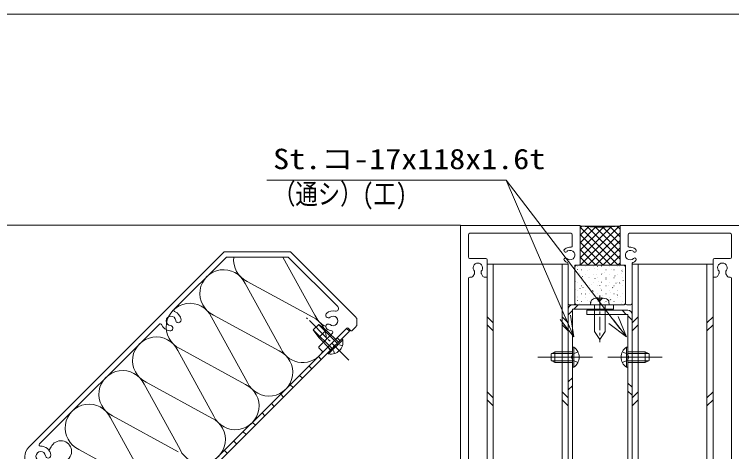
# Model space of a CAD drawing. Units: millimetres, scale not verified. Extents: x -791 to 791, y -562 to 562.
# Drawn here: x 73.3 to 343.2, y 397.2 to 562 of the extents above; entities that cross this region are included whole.
import ezdxf
from ezdxf.enums import TextEntityAlignment as Align

# ---------------------------------------------------------------- set-up
doc = ezdxf.new("R2010")
doc.units = ezdxf.units.MM
doc.header["$LTSCALE"] = 2
for name, pattern in [('CHAIN1', [8, 5, -1, 1, -1]), ('CHAIN2', [12, 9, -1, 1, -1]), ('DASHED1', [1.8, 1.2, -0.6]), ('DASHED2', [3, 2, -1])]:
    doc.linetypes.add(name, pattern=pattern)
for name, color, linetype, lineweight in [('0-2_USERZ', 3, 'Continuous', 9), ('0-3_F-1', 7, 'Continuous', 9), ('0-4__0-0_', 7, 'Continuous', 9), ('0-7_0', 7, 'Continuous', 9), ('0-D_X', 2, 'Continuous', 9), ('0-F_D-BUHIN', 3, 'Continuous', 9), ('1-1_SHAPE', 7, 'Continuous', 9), ('1-3_NOTE', 3, 'Continuous', 9)]:
    doc.layers.add(name, color=color, linetype=linetype, lineweight=lineweight)
doc.layers.add('0-E_BUHIN-BISU', color=7, linetype='Continuous')
doc.styles.add('ＭＳ ゴシック', font='')
doc.styles.get('ＭＳ ゴシック').set_extended_font_data('MS Gothic')

# ---------------------------------------------------------------- blocks, each defined once
blk = doc.blocks.new('図枠')
at = {"layer": '0-3_F-1'}
blk.add_lwpolyline([(1581.2, 0), (0, 0), (0, 1124), (1581.2, 1124)], close=True, dxfattribs=at)
blk = doc.blocks.new('A$C0CB95243')
at = {"layer": '0-4__0-0_'}
for p, q in [((28.998, 129.996), (0, 129.996)), ((0, 39.996), (0, 129.996)), ((29.998, 128.996), (29.998, 125.996)), ((58.996, 125.996), (29.998, 125.996)), ((59.994, 121.996), (59.994, 124.996)), ((6, 46.994), (6, 122.996)), ((7, 123.996), (15.476, 123.996)), ((58.996, 120.996), (28.98, 120.996)), ((25.998, 59.994), (38.996, 59.994)), ((38.996, 57.612), (38.996, 59.994)), ((24.998, 58.994), (24.998, 46.994)), ((36.206, 55.516), (34.566, 55.516)), ((36.506, 55.596), (38.496, 56.746)), ((36.206, 50.472), (34.566, 50.472)), ((36.506, 50.39), (38.496, 49.242)), ((23.998, 45.994), (7, 45.994)), ((38.996, 46.994), (38.996, 48.376)), ((261.974, 45.994), (39.996, 45.994)), ((180.148, 39.996), (0, 39.996))]:
    blk.add_line(p, q, dxfattribs=at)
for centre, radius, start, end in [((28.998, 128.996), 1, 0, 90), ((22.398, 122.396), 3.6, 314.47684, 210.52235), ((58.996, 124.996), 1, 0, 90), ((7, 122.996), 1, 90, 180), ((15.434, 122.996), 1, 348.34233, 87.48869), ((22.398, 122.396), 6, 176.18678, 210.52205), ((22.398, 122.396), 6, 210.5222, 225.52257), ((19.036, 118.972), 1.2, 225.52328, 45.5233), ((22.398, 122.396), 3.6, 210.52251, 225.5217), ((25.762, 118.972), 1.2, 134.47882, 314.47644), ((22.398, 122.396), 6, 314.47693, 339.89748), ((28.98, 119.987), 1, 90, 159.8992), ((58.996, 121.996), 1, 270, 0), ((25.998, 58.994), 1, 90, 180), ((31.998, 52.994), 3.6, 44.47685, 315.52289), ((36.206, 56.116), 0.6, 270, 299.99843), ((37.996, 57.612), 1, 300.00041, 0), ((36.206, 49.872), 0.6, 60.0013, 90), ((37.996, 48.376), 1, 0, 59.99931), ((7, 46.994), 1, 180, 270), ((23.998, 46.994), 1, 270, 0), ((39.996, 46.994), 1, 180, 270)]:
    blk.add_arc(centre, radius, start, end, dxfattribs=at)
blk = doc.blocks.new('4X13')
at = {"layer": '0-F_D-BUHIN', "linetype": 'CHAIN1'}
blk.add_line((0, 7.014), (0, -28), dxfattribs=at)
at = {"layer": '0-F_D-BUHIN'}
for p, q in [((-7, 0), (-6.803, 2.247)), ((-7, 0), (7, 0)), ((-4, 0), (-4, -20)), ((0, 3.029), (-2.055, 5.084)), ((0, 3.029), (2.055, 5.084)), ((4, -20), (4, 0)), ((7, 0), (6.803, 2.247))]:
    blk.add_line(p, q, dxfattribs=at)
blk.add_lwpolyline([(-4, -20), (0, -26), (4, -20)], dxfattribs=at)
for centre, radius, start, end in [((-4.213, 2.02), 2.6, 105.6693, 175), ((0, -13), 18.2, 74.3307, 105.6693), ((4.213, 2.02), 2.6, 5, 74.3307)]:
    blk.add_arc(centre, radius, start, end, dxfattribs=at)
blk = doc.blocks.new('A$C6EB26CEF')
at = {"layer": '0-2_USERZ', "color": 4}
for p, q in [((0, -7.5), (0, 7.5)), ((-16, 2.6), (-13.2, 4)), ((-16, -2.6), (-16, 2.6)), ((0, 2.691), (-15.817, 2.691)), ((0, 4), (-13.2, 4)), ((-16, -2.6), (-13.2, -4)), ((0, -2.691), (-15.817, -2.691)), ((1.018, -7.5), (0, -7.5))]:
    blk.add_line(p, q, dxfattribs=at)
at = {"layer": '0-2_USERZ', "color": 1}
blk.add_line((15, 0), (-26, 0), dxfattribs=at)
at = {"layer": '0-2_USERZ', "color": 4}
for points in [[(1.018, -7.5), (1.018, 7.5), (0, 7.5)], [(0, -4), (-13.2, -4), (-13.2, 4)], [(4.018, 4.1), (0.307, 2.29), (-0.91, 0)], [(4.018, -4.1), (0.307, -2.29), (-0.91, 0)]]:
    blk.add_lwpolyline(points, dxfattribs=at)
blk.add_arc((-4.054, 0), 9.054, 304.06671, 55.93329, dxfattribs=at)
blk = doc.blocks.new('A$C25DB647E')
at = {"layer": '1-1_SHAPE'}
for p, q in [((-8.57, 0), (40.933, 0)), ((-155.89, -147.071), (-8.994, -0.176)), ((-7.337, -4.176), (-46.431, -43.269)), ((39.276, -4), (-6.913, -4)), ((76.757, -41.232), (39.7, -4.176)), ((41.357, -0.176), (90.303, -49.121)), ((91.181, -51.243), (91.181, -54.321)), ((-57.55, -54.388), (-147.861, -144.699)), ((83.639, -57.449), (66.103, -74.985)), ((86.468, -59.429), (84.488, -57.449)), ((90.303, -56.442), (87.316, -59.429)), ((62.568, -71.449), (72.781, -61.236)), ((65.255, -74.985), (62.568, -72.298)), ((-158.819, -178.352), (-158.819, -154.142)), ((-154.819, -158.996), (-154.819, -178.518)), ((-209.647, -200.828), (-189.843, -181.024)), ((-188.819, -181.449), (-188.819, -183.994)), ((-154.643, -178.942), (-142.05, -191.535)), ((-188.994, -184.418), (-197.259, -192.683)), ((-148.414, -190.262), (-150.394, -192.242)), ((-150.394, -193.09), (-134.272, -209.212)), ((-144.172, -193.656), (-147.566, -190.262)), ((-142.05, -192.383), (-143.323, -193.656)), ((-137.808, -212.748), (-155.115, -195.441)), ((-210.819, -207.623), (-210.819, -203.657)), ((-206.57, -204.823), (-209.794, -208.047)), ((-134.272, -210.061), (-136.959, -212.748)), ((-198.779, -216.831), (-196.671, -214.722)), ((-196.375, -223.477), (-198.779, -221.073)), ((-193.546, -221.497), (-195.526, -223.477)), ((-176.576, -237.619), (-192.698, -221.497)), ((-183.858, -223.266), (-173.04, -234.084)), ((-173.04, -234.932), (-175.727, -237.619))]:
    blk.add_line(p, q, dxfattribs=at)
for centre, radius, start, end in [((-8.57, -0.6), 0.6, 90, 135), ((40.933, -0.6), 0.6, 45, 90), ((-6.913, -4.6), 0.6, 90, 135), ((39.276, -4.6), 0.6, 45, 90), ((75.343, -42.646), 2, 256.99016, 45), ((-48.819, -52), 3.6, 5.92483, 264.07517), ((-45.724, -43.976), 1, 135, 248.90775), ((-48.819, -52), 7.6, 5.92483, 68.90775), ((69.651, -47.653), 2, 129.07517, 309.07517), ((73.181, -52), 7.6, 76.99016, 129.07517), ((73.181, -52), 3.6, 230.92483, 129.07517), ((-43.249, -51.422), 2, 185.92483, 5.92483), ((88.181, -51.243), 3, 0, 45), ((-56.842, -55.095), 1, 21.09225, 135), ((-48.819, -52), 7.6, 201.09225, 264.07517), ((-49.397, -57.57), 2, 264.07517, 84.07517), ((69.651, -56.347), 2, 50.92483, 230.92483), ((73.181, -52), 7.6, 230.92483, 262.60372), ((84.064, -57.873), 0.6, 45, 135), ((88.181, -54.321), 3, 315, 0), ((72.074, -60.528), 1, 315, 82.60372), ((86.892, -59.004), 0.6, 225, 315), ((62.992, -71.874), 0.6, 135, 225), ((65.679, -74.561), 0.6, 225, 315), ((-147.154, -145.407), 1, 135, 272.23562), ((-148.819, -154.142), 10, 135, 180), ((-146.819, -154), 3.6, 5.92483, 264.07517), ((-146.819, -154), 7.6, 5.92483, 92.23562), ((-141.249, -153.422), 2, 185.92483, 5.92483), ((-153.819, -158.996), 1, 35.51598, 180), ((-146.819, -154), 7.6, 215.51598, 264.07517), ((-147.397, -159.57), 2, 264.07517, 84.07517), ((-179.819, -185), 22, 215.73023, 17.10795), ((-189.419, -181.449), 0.6, 0, 135), ((-158.219, -178.352), 0.6, 180, 197.10795), ((-154.219, -178.518), 0.6, 180, 225), ((-189.419, -183.994), 0.6, 315, 0), ((-194.431, -195.511), 4, 135, 215.73023), ((-149.97, -192.666), 0.6, 135, 225), ((-147.99, -190.686), 0.6, 45, 135), ((-143.748, -193.232), 0.6, 225, 315), ((-142.475, -191.959), 0.6, 315, 45), ((-179.819, -185), 26, 276.37029, 335.89106), ((-155.539, -195.865), 0.6, 45, 155.89106), ((-206.819, -203.657), 4, 135, 180), ((-201.621, -209.772), 7, 315, 135), ((-210.219, -207.623), 0.6, 180, 315), ((-134.697, -209.637), 0.6, 315, 45), ((-184.819, -215), 3.6, 5.92483, 264.07517), ((-179.249, -214.422), 2, 185.92483, 5.92483), ((-176.823, -211.833), 1, 96.37029, 201.606), ((-184.819, -215), 7.6, 5.92483, 21.606), ((-137.384, -212.324), 0.6, 225, 315), ((-196.658, -218.952), 3, 135, 225), ((-193.122, -221.922), 0.6, 45, 135), ((-185.397, -220.57), 2, 318.46814, 84.07517), ((-195.951, -223.053), 0.6, 225, 315), ((-183.151, -222.559), 1, 138.46814, 225), ((-173.465, -234.508), 0.6, 315, 45), ((-176.152, -237.195), 0.6, 225, 315)]:
    blk.add_arc(centre, radius, start, end, dxfattribs=at)
blk = doc.blocks.new('A$C41E34B6F')
at = {"layer": '0-2_USERZ', "color": 4}
for p, q in [((0, -7.5), (0, 7.5)), ((-20, 2.9), (-13, 4)), ((-20, -2.9), (-20, 2.9)), ((0, 2.8), (-20, 2.8)), ((0, 4), (-13, 4)), ((0, -2.8), (-20, -2.8)), ((-20, -2.9), (-13, -4)), ((1.018, -7.5), (0, -7.5))]:
    blk.add_line(p, q, dxfattribs=at)
at = {"layer": '0-2_USERZ', "color": 1, "linetype": 'CHAIN2'}
blk.add_line((15, 0), (-30, 0), dxfattribs=at)
at = {"layer": '0-2_USERZ', "color": 4}
for points in [[(1.018, -7.5), (1.018, 7.5), (0, 7.5)], [(0, -4), (-13, -4), (-13, 4)]]:
    blk.add_lwpolyline(points, dxfattribs=at)
at = {"layer": '0-2_USERZ', "color": 4, "linetype": 'DASHED1'}
for points in [[(4.018, 4.1), (0.307, 2.29), (-0.91, 0)], [(4.018, -4.1), (0.307, -2.29), (-0.91, 0)]]:
    blk.add_lwpolyline(points, dxfattribs=at)
at = {"layer": '0-2_USERZ', "color": 4}
blk.add_arc((-4.054, 0), 9.054, 304.06671, 55.93329, dxfattribs=at)
blk = doc.blocks.new('A$C41AF3956')
at = {"layer": '0-2_USERZ', "color": 4}
for p, q in [((-133.702, 486), (-109.788, 442.313)), ((-162.101, 466.252), (-135.13, 416.983)), ((-111.316, 440.786), (-160.573, 467.78)), ((-187.444, 440.922), (-160.473, 391.652)), ((-136.659, 415.455), (-185.915, 442.449)), ((-162.001, 390.125), (-211.258, 417.119)), ((-212.786, 415.591), (-185.816, 366.322)), ((-238.129, 390.261), (-211.158, 340.991)), ((-187.344, 364.794), (-236.601, 391.788)), ((-263.472, 364.93), (-236.501, 315.661)), ((-212.687, 339.464), (-261.943, 366.458)), ((-309.805, 340.403), (-308.258, 343.027)), ((-238.029, 314.133), (-287.286, 341.127))]:
    blk.add_line(p, q, dxfattribs=at)
at = {"layer": '0-2_USERZ'}
for p, q in [((-92.896, 425.197), (-90.775, 423.076)), ((-99.967, 418.126), (-97.846, 416.005)), ((-107.038, 411.055), (-104.917, 408.934)), ((-114.109, 403.984), (-111.988, 401.863)), ((-121.18, 396.913), (-119.059, 394.792)), ((-128.251, 389.842), (-126.13, 387.721)), ((-135.322, 382.771), (-133.201, 380.65)), ((-142.393, 375.7), (-140.272, 373.579)), ((-149.464, 368.629), (-147.343, 366.508)), ((-156.536, 361.558), (-154.414, 359.437)), ((-163.607, 354.487), (-161.485, 352.365)), ((-170.678, 347.416), (-168.556, 345.294)), ((-177.749, 340.345), (-175.627, 338.223))]:
    blk.add_line(p, q, dxfattribs=at)
at = {"layer": '0-2_USERZ', "color": 7}
blk.add_lwpolyline([(-230.782, 287.312), (-85.825, 432.269), (-83.704, 430.147), (-228.66, 285.19), (-86.3, 142.83), (-28.92, 74.241), (-5.657, 50.978)], dxfattribs=at)
at = {"layer": '0-2_USERZ', "color": 4}
for centre, radius, start, end in [((-152.997, 484.015), 17.916, 173.63971, 244.98633), ((-178.34, 458.685), 17.916, 24.98633, 244.98633), ((-203.683, 433.354), 17.916, 24.98633, 244.98633), ((-118.891, 424.551), 17.916, 358.83049, 64.98633), ((-93.549, 449.881), 17.916, 204.98633, 243.57646), ((-229.025, 408.024), 17.916, 24.98633, 244.98633), ((-118.891, 424.551), 17.916, 204.98633, 327.45393), ((-144.234, 399.22), 17.916, 204.98633, 64.98633), ((-254.368, 382.693), 17.916, 24.98633, 244.98633), ((-169.577, 373.889), 17.916, 204.98633, 64.98633), ((-279.71, 357.363), 17.916, 24.98633, 244.98633), ((-194.919, 348.559), 17.916, 204.98633, 64.98633), ((-300.93, 339.587), 8.095, 294.85193, 154.85193)]:
    blk.add_arc(centre, radius, start, end, dxfattribs=at)
at = {"layer": '0-2_USERZ'}
blk.add_blockref('A$C25DB647E', (-169.181, 490), dxfattribs=at)
at = {"layer": '0-2_USERZ', "rotation": 315}
blk.add_blockref('A$C41E34B6F', (-94.734, 419.117), dxfattribs=at)
blk = doc.blocks.new('_Open30')
at = {"layer": '0-7_0'}
blk.add_line((0, 0), (-2, 0), dxfattribs=at)
blk.add_lwpolyline([(-2, 0.5359), (0, 0), (-2, -0.5359)], dxfattribs=at)

msp = doc.modelspace()

# ---------------------------------------------------------------- linework, layer by layer
at = {"layer": '0-2_USERZ'}
for p, q in [((50.222, 482.515), (241.205, 482.515)), ((285.005, 467.518), (302.405, 467.518)), ((285.005, 467.518), (302.405, 467.518)), ((285.14, 467.089), (285.19, 467.089)), ((288.18, 467.089), (288.23, 467.089)), ((291.22, 467.089), (291.27, 467.089)), ((294.26, 467.089), (294.31, 467.089)), ((294.666, 467.425), (294.675, 467.429)), ((297.3, 467.089), (297.35, 467.089)), ((300.34, 467.089), (300.39, 467.089)), ((284.205, 453.315), (284.205, 466.718)), ((284.205, 453.315), (284.205, 466.718)), ((285.037, 466.856), (285.046, 466.86)), ((285.137, 465.899), (285.221, 465.954)), ((286.013, 464.361), (286.022, 464.364)), ((286.755, 465.714), (286.805, 465.714)), ((288.803, 465.349), (288.812, 465.352)), ((289.795, 465.714), (289.845, 465.714)), ((291.546, 466.32), (291.555, 466.324)), ((292.629, 466.94), (292.713, 466.995)), ((292.835, 465.714), (292.885, 465.714)), ((295.312, 464.813), (295.321, 464.816)), ((295.875, 465.714), (295.925, 465.714)), ((298.055, 465.784), (298.064, 465.788)), ((298.915, 465.714), (298.965, 465.714)), ((301.175, 466.889), (301.185, 466.893)), ((301.926, 465.258), (302.01, 465.313)), ((301.955, 465.714), (302.005, 465.714)), ((303.205, 466.718), (303.205, 453.315)), ((303.205, 466.718), (303.205, 453.315)), ((285.14, 464.099), (285.19, 464.099)), ((286.659, 461.749), (286.668, 461.752)), ((286.755, 462.724), (286.805, 462.724)), ((286.942, 463.176), (287.026, 463.231)), ((288.18, 464.099), (288.23, 464.099)), ((289.402, 462.72), (289.411, 462.723)), ((289.795, 462.724), (289.845, 462.724)), ((291.22, 464.099), (291.27, 464.099)), ((291.745, 462.437), (291.828, 462.492)), ((292.522, 463.825), (292.531, 463.828)), ((292.835, 462.724), (292.885, 462.724)), ((294.26, 464.099), (294.31, 464.099)), ((294.434, 464.217), (294.518, 464.272)), ((295.875, 462.724), (295.925, 462.724)), ((295.911, 462.184), (295.92, 462.187)), ((297.3, 464.099), (297.35, 464.099)), ((298.915, 462.724), (298.965, 462.724)), ((299.031, 463.289), (299.04, 463.292)), ((299.237, 463.478), (299.32, 463.533)), ((300.34, 464.099), (300.39, 464.099)), ((301.821, 464.277), (301.831, 464.28)), ((301.955, 462.724), (302.005, 462.724)), ((302.42, 461.648), (302.43, 461.652)), ((284.253, 461.396), (284.336, 461.451)), ((285.14, 461.109), (285.19, 461.109)), ((286.755, 459.734), (286.805, 459.734)), ((287.257, 459.12), (287.267, 459.123)), ((288.18, 461.109), (288.23, 461.109)), ((289.795, 459.734), (289.845, 459.734)), ((290.378, 460.225), (290.387, 460.228)), ((291.22, 461.109), (291.27, 461.109)), ((292.835, 459.734), (292.885, 459.734)), ((293.168, 461.213), (293.177, 461.216)), ((293.55, 459.713), (293.633, 459.769)), ((294.26, 461.109), (294.31, 461.109)), ((295.875, 459.734), (295.925, 459.734)), ((296.887, 459.689), (296.896, 459.692)), ((297.3, 461.109), (297.35, 461.109)), ((298.352, 458.974), (298.436, 459.03)), ((298.915, 459.734), (298.965, 459.734)), ((299.677, 460.677), (299.686, 460.68)), ((300.34, 461.109), (300.39, 461.109)), ((301.042, 460.754), (301.125, 460.81)), ((301.955, 459.734), (302.005, 459.734)), ((284.514, 458.148), (284.524, 458.152)), ((285.14, 458.119), (285.19, 458.119)), ((286.058, 458.672), (286.141, 458.728)), ((286.755, 456.744), (286.805, 456.744)), ((288.18, 458.119), (288.23, 458.119)), ((288.233, 456.624), (288.243, 456.628)), ((289.795, 456.744), (289.845, 456.744)), ((290.86, 457.933), (290.944, 457.989)), ((291.024, 457.613), (291.033, 457.616)), ((291.22, 458.119), (291.27, 458.119)), ((292.835, 456.744), (292.885, 456.744)), ((293.767, 458.584), (293.776, 458.587)), ((294.26, 458.119), (294.31, 458.119)), ((295.875, 456.744), (295.925, 456.744)), ((297.3, 458.119), (297.35, 458.119)), ((297.533, 457.077), (297.542, 457.08)), ((298.915, 456.744), (298.965, 456.744)), ((300.157, 456.251), (300.241, 456.306)), ((300.276, 458.048), (300.285, 458.051)), ((300.34, 458.119), (300.39, 458.119)), ((301.955, 456.744), (302.005, 456.744)), ((285.113, 455.52), (285.123, 455.523)), ((285.14, 455.129), (285.19, 455.129)), ((285.173, 454.169), (285.257, 454.224)), ((286.755, 453.754), (286.805, 453.754)), ((288.18, 455.129), (288.23, 455.129)), ((288.879, 454.012), (288.889, 454.016)), ((289.795, 453.754), (289.845, 453.754)), ((291.22, 455.129), (291.27, 455.129)), ((291.622, 454.984), (291.632, 454.987)), ((292.665, 455.21), (292.749, 455.265)), ((292.835, 453.754), (292.885, 453.754)), ((294.26, 455.129), (294.31, 455.129)), ((294.743, 456.089), (294.752, 456.092)), ((295.875, 453.754), (295.925, 453.754)), ((297.3, 455.129), (297.35, 455.129)), ((297.468, 454.471), (297.551, 454.526)), ((298.132, 454.448), (298.141, 454.451)), ((298.915, 453.754), (298.965, 453.754)), ((300.34, 455.129), (300.39, 455.129)), ((301.252, 455.553), (301.261, 455.556)), ((301.955, 453.754), (302.005, 453.754)), ((281.705, 450.915), (281.705, 246.115)), ((283.859, 450.915), (285.459, 452.515)), ((302.405, 452.515), (285.005, 452.515)), ((302.405, 452.515), (285.005, 452.515)), ((286.089, 453.024), (286.099, 453.028)), ((289.976, 453.43), (290.059, 453.485)), ((295.389, 453.476), (295.398, 453.48)), ((301.898, 452.94), (301.907, 452.944)), ((281.705, 448.761), (283.305, 450.361)), ((303.551, 448.915), (301.951, 450.515)), ((305.705, 446.761), (304.105, 448.361)), ((305.705, 448.915), (305.705, 244.115)), ((251.204, 448.057), (253.504, 445.757)), ((279.405, 448.057), (281.705, 445.757)), ((308.005, 448.057), (305.705, 445.757)), ((336.206, 448.057), (333.906, 445.757)), ((251.204, 445.057), (253.504, 442.757)), ((279.405, 445.057), (281.705, 442.757)), ((308.005, 445.057), (305.705, 442.757)), ((336.206, 445.057), (333.906, 442.757)), ((281.705, 423.476), (283.305, 425.076)), ((281.705, 420.476), (283.305, 422.076)), ((305.705, 421.476), (304.105, 423.076)), ((251.204, 419.772), (253.504, 417.472)), ((279.405, 419.772), (281.705, 417.472)), ((305.705, 418.476), (304.105, 420.076)), ((308.005, 419.772), (305.705, 417.472)), ((336.206, 419.772), (333.906, 417.472)), ((251.204, 416.772), (253.504, 414.472)), ((279.405, 416.772), (281.705, 414.472)), ((308.005, 416.772), (305.705, 414.472)), ((336.206, 416.772), (333.906, 414.472))]:
    msp.add_line(p, q, dxfattribs=at)
at = {"layer": '0-2_USERZ', "color": 4}
for p, q in [((281.705, 450.915), (281.705, 246.115)), ((305.705, 448.915), (305.705, 244.115))]:
    msp.add_line(p, q, dxfattribs=at)
at = {"layer": '0-2_USERZ'}
for points in [[(281.705, 467.873), (251.204, 467.873), (251.204, 227.157), (281.705, 227.157)], [(251.204, 467.873), (251.204, 227.157), (253.504, 227.157), (253.504, 467.873)], [(279.405, 467.873), (279.405, 227.157), (281.705, 227.157), (281.705, 467.873)], [(305.705, 467.873), (336.206, 467.873), (336.206, 227.157), (305.705, 227.157)], [(308.005, 467.873), (308.005, 227.157), (305.705, 227.157), (305.705, 467.873)], [(336.206, 467.873), (336.206, 227.157), (333.906, 227.157), (333.906, 467.873)]]:
    msp.add_lwpolyline(points, close=True, dxfattribs=at)
at = {"layer": '0-2_USERZ', "linetype": 'DASHED2'}
for points in [[(251.204, 467.873), (251.204, 227.157), (253.504, 227.157), (253.504, 467.873)], [(279.405, 467.873), (279.405, 227.157), (281.705, 227.157), (281.705, 467.873)], [(308.005, 467.873), (308.005, 227.157), (305.705, 227.157), (305.705, 467.873)], [(336.206, 467.873), (336.206, 227.157), (333.906, 227.157), (333.906, 467.873)]]:
    msp.add_lwpolyline(points, close=True, dxfattribs=at)
at = {"layer": '0-2_USERZ', "color": 4}
for points in [[(299.569, 246.115), (283.305, 246.115), (283.305, 450.915), (298.705, 450.915), (298.705, 452.515), (283.305, 452.515)], [(287.84, 244.115), (304.105, 244.115), (304.105, 448.915), (288.705, 448.915), (288.705, 450.515), (304.105, 450.515)]]:
    msp.add_lwpolyline(points, dxfattribs=at)
at = {"layer": '0-2_USERZ'}
for points in [[(299.569, 246.115), (283.305, 246.115), (283.305, 450.915), (298.705, 450.915), (298.705, 452.515), (283.305, 452.515)], [(287.84, 244.115), (304.105, 244.115), (304.105, 448.915), (288.705, 448.915), (288.705, 450.515), (304.105, 450.515)]]:
    msp.add_lwpolyline(points, dxfattribs=at)
for centre, radius, start, end in [((285.005, 466.718), 0.8, 90, 180), ((285.005, 466.718), 0.8, 90, 180), ((302.405, 466.718), 0.8, 0, 90), ((302.405, 466.718), 0.8, 360, 90), ((283.305, 450.915), 1.6, 90, 180), ((285.005, 453.315), 0.8, 180, 270), ((285.005, 453.315), 0.8, 180, 270), ((302.405, 453.315), 0.8, 270, 0), ((302.405, 453.315), 0.8, 270, 0), ((304.105, 448.915), 1.6, 360, 90)]:
    msp.add_arc(centre, radius, start, end, dxfattribs=at)
at = {"layer": '0-2_USERZ', "color": 4}
for centre, start, end in [((283.305, 450.915), 90, 180), ((304.105, 448.915), 0, 90)]:
    msp.add_arc(centre, 1.6, start, end, dxfattribs=at)
at = {"layer": '0-D_X'}
for p, q in [((286.205, 481.615), (286.776, 482.186)), ((286.205, 478.787), (289.454, 482.036)), ((286.205, 470.302), (297.938, 482.035)), ((286.205, 475.958), (292.132, 481.885)), ((286.205, 473.13), (294.941, 481.866)), ((286.205, 481.862), (300.548, 467.518)), ((286.25, 467.518), (300.935, 482.203)), ((288.824, 482.071), (301.205, 469.69)), ((291.821, 481.903), (301.205, 472.518)), ((294.699, 481.853), (301.205, 475.347)), ((297.377, 482.003), (301.205, 478.175)), ((300.055, 482.154), (301.205, 481.004)), ((301.205, 476.718), (301.205, 482.218)), ((286.205, 479.033), (297.72, 467.518)), ((289.078, 467.518), (301.205, 479.645)), ((286.205, 476.205), (294.891, 467.518)), ((291.907, 467.518), (301.205, 476.816)), ((286.205, 473.376), (292.063, 467.518)), ((294.735, 467.518), (301.205, 473.988)), ((286.205, 470.548), (289.234, 467.518)), ((297.564, 467.518), (301.205, 471.159)), ((286.205, 467.719), (286.406, 467.518)), ((300.392, 467.518), (301.205, 468.331))]:
    msp.add_line(p, q, dxfattribs=at)
msp.add_lwpolyline([(286.205, 482.218), (286.205, 467.518), (301.205, 467.518), (301.205, 476.718), (301.205, 476.718)], dxfattribs=at)
msp.add_lwpolyline([(301.205, 476.718), (301.205, 482.218), (286.205, 482.218), (286.205, 467.518), (301.205, 467.518), (301.205, 476.718)], close=True, dxfattribs=at)
msp.add_arc((293.705, 548.747), 66.951, 263.56806, 276.43194, dxfattribs=at)
at = {"layer": '1-3_NOTE'}
for points in [[(168.237, 499.573), (258.404, 499.573), (282.225, 444.159)], [(168.237, 499.573), (258.404, 499.573), (301.174, 443.661)]]:
    msp.add_lwpolyline(points, dxfattribs=at)

# ---------------------------------------------------------------- block references
at = {"layer": '0-2_USERZ'}
msp.add_blockref('図枠', (-790.6, -562), dxfattribs=at)
at = {"layer": '0-2_USERZ', "yscale": 0.5}
for p, xscale, rotation in [((221.207, 482.488), 0.5, 270), ((366.203, 482.488), -0.5, 90)]:
    msp.add_blockref('A$C0CB95243', p, dxfattribs=dict(at, xscale=xscale, rotation=rotation))
for name, p, xscale in [('A$C41AF3956', (241.205, 227.49), 0.5), ('A$C6EB26CEF', (283.305, 432.83), 0.5), ('A$C6EB26CEF', (304.105, 432.83), -0.5)]:
    msp.add_blockref(name, p, dxfattribs=dict(at, xscale=xscale))
at = {"layer": '0-E_BUHIN-BISU', "xscale": -0.5, "yscale": 0.5}
msp.add_blockref('4X13', (293.618, 452.515), dxfattribs=at)
at = {"layer": '1-3_NOTE', "xscale": 4, "yscale": 4}
for p, rotation in [((283.805, 440.484), 293.26189), ((303.605, 440.484), 307.41466)]:
    msp.add_blockref('_Open30', p, dxfattribs=dict(at, rotation=rotation))

# ---------------------------------------------------------------- texts
at = {"layer": '0-2_USERZ', "style": 'ＭＳ ゴシック'}
for s, width, p in [('St.コ-17x118x1.6t', 1.15, (170.659, 501.348)), ('（通シ）(工)', 0.8, (170.659, 488.18))]:
    msp.add_text(s, height=7.697, dxfattribs=dict(at, width=width)).set_placement(p, align=Align.BOTTOM_LEFT)

doc.saveas('drawing.dxf')
